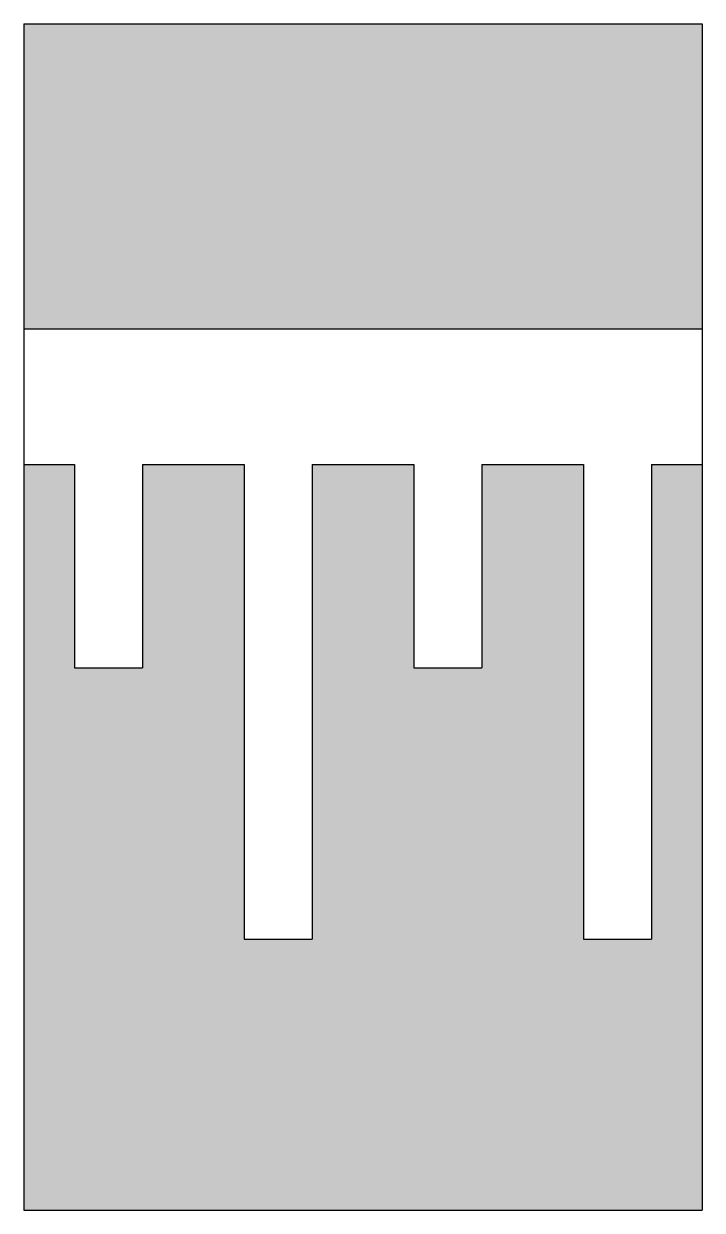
# Model space of a CAD drawing. Header units: metres. Extents: x 0 to 1, y 0 to 1.75.
import ezdxf

# ---------------------------------------------------------------- set-up
doc = ezdxf.new("R2010")
doc.units = ezdxf.units.M
doc.header["$LTSCALE"] = 0.2

msp = doc.modelspace()

# ---------------------------------------------------------------- hatches: boundary and pattern name
h = msp.add_hatch(color=254)
h.dxf.hatch_style = 1
h.paths.add_polyline_path([(1, 1.75), (0, 1.75), (0, 1.3), (1, 1.3)])
h.paths.add_polyline_path([(0.825, 1.1), (0.675, 1.1), (0.675, 0.8), (0.575, 0.8), (0.575, 1.1), (0.425, 1.1), (0.425, 0.4), (0.325, 0.4), (0.325, 1.1), (0.175, 1.1), (0.175, 0.8), (0.075, 0.8), (0.075, 1.1), (0, 1.1), (0, 0), (1, 0), (1, 1.1), (0.925, 1.1), (0.925, 0.4), (0.825, 0.4)])

# ---------------------------------------------------------------- linework, layer by layer
for p, q in [((0, 1.75), (0, 0)), ((0, 1.75), (1, 1.75)), ((1, 1.75), (1, 0)), ((0, 1.3), (1, 1.3)), ((0, 1.1), (0.075, 1.1)), ((0.075, 1.1), (0.075, 0.8)), ((0.175, 1.1), (0.325, 1.1)), ((0.175, 1.1), (0.175, 0.8)), ((0.325, 1.1), (0.325, 0.4)), ((0.425, 1.1), (0.575, 1.1)), ((0.425, 1.1), (0.425, 0.4)), ((0.575, 1.1), (0.575, 0.8)), ((0.675, 1.1), (0.825, 1.1)), ((0.675, 1.1), (0.675, 0.8)), ((0.825, 1.1), (0.825, 0.4)), ((0.925, 1.1), (1, 1.1)), ((0.925, 1.1), (0.925, 0.4)), ((0.075, 0.8), (0.175, 0.8)), ((0.575, 0.8), (0.675, 0.8)), ((0.325, 0.4), (0.425, 0.4)), ((0.825, 0.4), (0.925, 0.4)), ((0, 0), (1, 0))]:
    msp.add_line(p, q)

doc.saveas('drawing.dxf')
